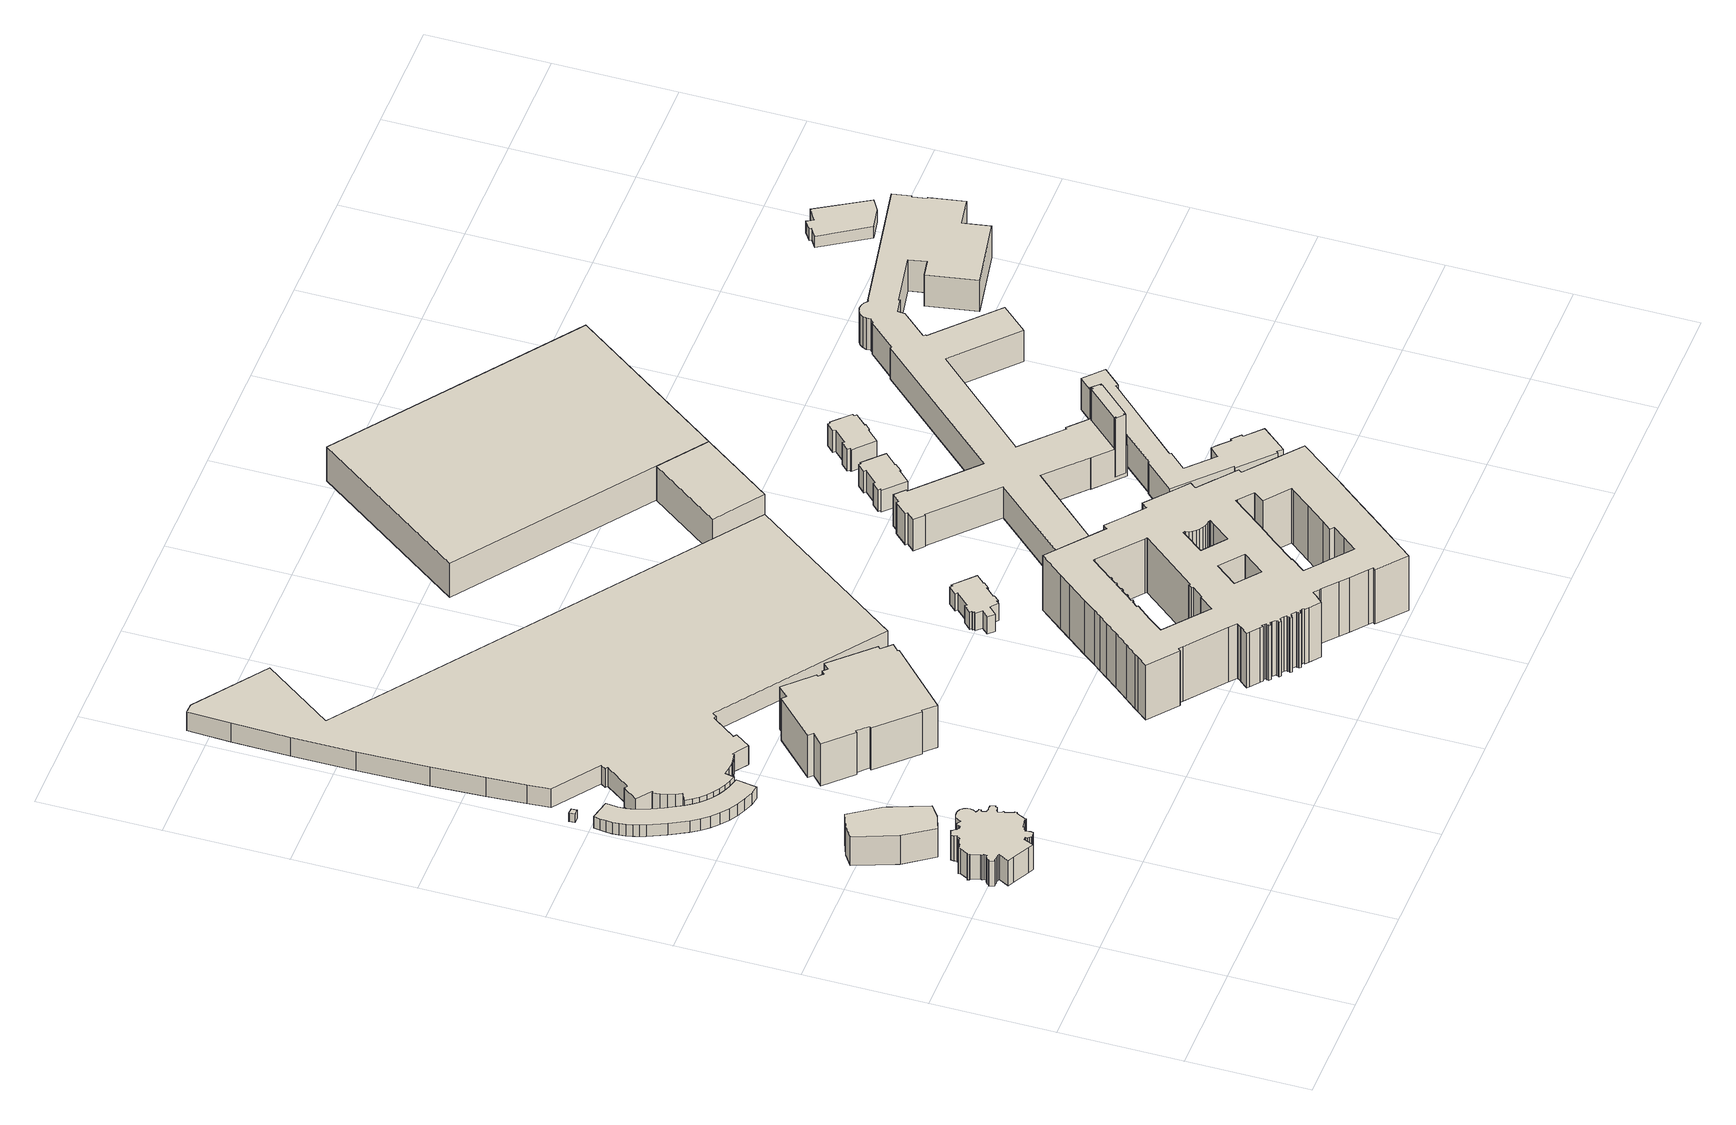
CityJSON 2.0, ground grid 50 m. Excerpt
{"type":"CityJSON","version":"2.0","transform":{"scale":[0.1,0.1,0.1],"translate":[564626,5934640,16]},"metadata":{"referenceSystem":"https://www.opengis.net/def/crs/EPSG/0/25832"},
"CityObjects":{
"building1":{"type":"Building","attributes":{"name":"Russisch-Orthodoxe Kirche","Gemeindeschluessel":"02100109","Geometrietyp2DReferenz":"3000","BezugspunktDach":"2000","function":"31001_3040","measuredHeight":17.42,"storeysAboveGround":3},"address":[{"country":"Germany","locality":"Hamburg","thoroughfareNumber":"1","thoroughfareName":"Tschaikowskyplatz","postcode":"20355"}],"geometry":[{"type":"Solid","lod":"1","boundaries":[[[[0,1,2,3,4,5,6,7,8,9,10,11,12,13,14,15,16,17,18,19,20,21,22,23,24,25,26,27,28,29,30,31,32,33,34,35,36,37,38,39,40,41,42,43,44,45,46,47,48,49,50,51,52,53,54,55,56,57,58,59,60,61,62,63,64,65,66,67,68,69,70,71,72,73,74,75,76,77,78,79,80,81,82,83,84,85,86,87,88,89,90,91,92,93,94,95,96,97,98,99,100,101]],[[102,103,104,105,106,107,108,109,110,111,112,113,114,115,116,117,118,119,120,121,122,123,124,125,126,127,128,129,130,131,132,133,134,135,136,137,138,139,140,141,142,143,144,145,146,147,148,149,150,151,152,153,154,155,156,157,158,159,160,161,162,163,164,165,166,167,168,169,170,171,172,173,174,175,176,177,178,179,180,181,182,183,184,185,186,187,188,189,190,191,192,193,194,195,196,197,198,199,200,201,202,203]],[[100,102,203,101]],[[99,103,102,100]],[[98,104,103,99]],[[97,105,104,98]],[[96,106,105,97]],[[95,107,106,96]],[[94,108,107,95]],[[93,109,108,94]],[[92,110,109,93]],[[91,111,110,92]],[[90,112,111,91]],[[89,113,112,90]],[[88,114,113,89]],[[87,115,114,88]],[[86,116,115,87]],[[85,117,116,86]],[[84,118,117,85]],[[83,119,118,84]],[[82,120,119,83]],[[81,121,120,82]],[[80,122,121,81]],[[79,123,122,80]],[[78,124,123,79]],[[77,125,124,78]],[[76,126,125,77]],[[75,127,126,76]],[[74,128,127,75]],[[73,129,128,74]],[[72,130,129,73]],[[71,131,130,72]],[[70,132,131,71]],[[69,133,132,70]],[[68,134,133,69]],[[67,135,134,68]],[[66,136,135,67]],[[65,137,136,66]],[[64,138,137,65]],[[63,139,138,64]],[[62,140,139,63]],[[61,141,140,62]],[[60,142,141,61]],[[59,143,142,60]],[[58,144,143,59]],[[57,145,144,58]],[[56,146,145,57]],[[55,147,146,56]],[[54,148,147,55]],[[53,149,148,54]],[[52,150,149,53]],[[51,151,150,52]],[[50,152,151,51]],[[49,153,152,50]],[[48,154,153,49]],[[47,155,154,48]],[[46,156,155,47]],[[45,157,156,46]],[[44,158,157,45]],[[43,159,158,44]],[[42,160,159,43]],[[41,161,160,42]],[[40,162,161,41]],[[39,163,162,40]],[[38,164,163,39]],[[37,165,164,38]],[[36,166,165,37]],[[35,167,166,36]],[[34,168,167,35]],[[33,169,168,34]],[[32,170,169,33]],[[31,171,170,32]],[[30,172,171,31]],[[29,173,172,30]],[[28,174,173,29]],[[27,175,174,28]],[[26,176,175,27]],[[25,177,176,26]],[[24,178,177,25]],[[23,179,178,24]],[[22,180,179,23]],[[21,181,180,22]],[[20,182,181,21]],[[19,183,182,20]],[[18,184,183,19]],[[17,185,184,18]],[[16,186,185,17]],[[15,187,186,16]],[[14,188,187,15]],[[13,189,188,14]],[[12,190,189,13]],[[11,191,190,12]],[[10,192,191,11]],[[9,193,192,10]],[[8,194,193,9]],[[7,195,194,8]],[[6,196,195,7]],[[5,197,196,6]],[[4,198,197,5]],[[3,199,198,4]],[[2,200,199,3]],[[1,201,200,2]],[[0,202,201,1]],[[101,203,202,0]]]]}]},
"building2":{"type":"Building","attributes":{"name":"Tschaikowsky-Haus","Gemeindeschluessel":"02100109","Geometrietyp2DReferenz":"3000","BezugspunktDach":"2000","function":"31001_2010","measuredHeight":15.38,"storeysAboveGround":3},"address":[{"country":"Germany","locality":"Hamburg","thoroughfareNumber":"2","thoroughfareName":"Tschaikowskyplatz","postcode":"20355"}],"geometry":[{"type":"Solid","lod":"1","boundaries":[[[[204,205,206,207,208,209,210,211,212]],[[213,214,215,216,217,218,219,220,221]],[[211,213,221,212]],[[210,214,213,211]],[[209,215,214,210]],[[208,216,215,209]],[[207,217,216,208]],[[206,218,217,207]],[[205,219,218,206]],[[204,220,219,205]],[[212,221,220,204]]]]}]},
"building3":{"type":"Building","attributes":{"Gemeindeschluessel":"02100109","Geometrietyp2DReferenz":"3000","BezugspunktDach":"2000","function":"31001_3091","measuredHeight":4.14,"storeysAboveGround":1},"address":[{"country":"Germany","locality":"Hamburg","thoroughfareName":"Karolinenstraße","postcode":"20355"}],"geometry":[{"type":"Solid","lod":"1","boundaries":[[[[222,223,224,225]],[[226,227,228,229]],[[224,226,229,225]],[[223,227,226,224]],[[222,228,227,223]],[[225,229,228,222]]]]}]},
"building4":{"type":"Building","attributes":{"Gemeindeschluessel":"02100109","Geometrietyp2DReferenz":"3000","BezugspunktDach":"2000","function":"51009_1610","measuredHeight":5.67},"address":[{"country":"Germany","locality":"Hamburg","postcode":"20355"}],"geometry":[{"type":"Solid","lod":"1","boundaries":[[[[230,231,232,233,234,235,236,237,238,239,240,241,242,243,244,245,246,247,248,249,250,251,252,253,254,255,256,257,258,259,260,261,262,263,264,265]],[[266,267,268,269,270,271,272,273,274,275,276,277,278,279,280,281,282,283,284,285,286,287,288,289,290,291,292,293,294,295,296,297,298,299,300,301]],[[264,266,301,265]],[[263,267,266,264]],[[262,268,267,263]],[[261,269,268,262]],[[260,270,269,261]],[[259,271,270,260]],[[258,272,271,259]],[[257,273,272,258]],[[256,274,273,257]],[[255,275,274,256]],[[254,276,275,255]],[[253,277,276,254]],[[252,278,277,253]],[[251,279,278,252]],[[250,280,279,251]],[[249,281,280,250]],[[248,282,281,249]],[[247,283,282,248]],[[246,284,283,247]],[[245,285,284,246]],[[244,286,285,245]],[[243,287,286,244]],[[242,288,287,243]],[[241,289,288,242]],[[240,290,289,241]],[[239,291,290,240]],[[238,292,291,239]],[[237,293,292,238]],[[236,294,293,237]],[[235,295,294,236]],[[234,296,295,235]],[[233,297,296,234]],[[232,298,297,233]],[[231,299,298,232]],[[230,300,299,231]],[[265,301,300,230]]]]}]},
"building5":{"type":"Building","attributes":{"Gemeindeschluessel":"02100109","Geometrietyp2DReferenz":"3000","BezugspunktDach":"2000","function":"51009_1610","measuredHeight":21.75},"address":[{"country":"Germany","locality":"Hamburg","postcode":"20355"}],"geometry":[{"type":"Solid","lod":"1","boundaries":[[[[302,303,304,305,306,307,308,309]],[[310,311,312,313,314,315,316,317]],[[308,310,317,309]],[[307,311,310,308]],[[306,312,311,307]],[[305,313,312,306]],[[304,314,313,305]],[[303,315,314,304]],[[302,316,315,303]],[[309,317,316,302]]]]}]},
"building6":{"type":"Building","attributes":{"name":"Abendschule Vor dem Holstentor Studienkolleg für ausländische Studierende","Gemeindeschluessel":"02100109","Geometrietyp2DReferenz":"3000","BezugspunktDach":"2000","function":"31001_3020","measuredHeight":22.36,"storeysAboveGround":4},"address":[{"country":"Germany","locality":"Hamburg","thoroughfareNumber":"6","thoroughfareName":"Holstenglacis","postcode":"20355"}],"geometry":[{"type":"Solid","lod":"1","boundaries":[[[[318,319,320,321,322,323,324,325,326,327,328,329,330,331,332,333,334,335,336,337,338,339,340,341]],[[342,343,344,345,346,347,348,349,350,351,352,353,354,355,356,357,358,359,360,361,362,363,364,365]],[[340,342,365,341]],[[339,343,342,340]],[[338,344,343,339]],[[337,345,344,338]],[[336,346,345,337]],[[335,347,346,336]],[[334,348,347,335]],[[333,349,348,334]],[[332,350,349,333]],[[331,351,350,332]],[[330,352,351,331]],[[329,353,352,330]],[[328,354,353,329]],[[327,355,354,328]],[[326,356,355,327]],[[325,357,356,326]],[[324,358,357,325]],[[323,359,358,324]],[[322,360,359,323]],[[321,361,360,322]],[[320,362,361,321]],[[319,363,362,320]],[[318,364,363,319]],[[341,365,364,318]]]]}]},
"building7":{"type":"Building","attributes":{"name":"Halle B6","Gemeindeschluessel":"02100109","Geometrietyp2DReferenz":"3000","BezugspunktDach":"2000","function":"31001_2060","measuredHeight":18.49,"storeysAboveGround":2},"address":[{"country":"Germany","locality":"Hamburg","thoroughfareName":"St. Petersburger Straße","postcode":"20355"}],"geometry":[{"type":"Solid","lod":"1","boundaries":[[[[366,367,368,369,370,371,372,373,374,375,376,377,378,379,380,381,382,383,384,385,386,387,388,389,390,391,392,393,394,395,396,397,398,399,400,401,402,403,404,405,406,407,408,409,410,411,412,413,414,415]],[[416,417,418,419,420,421,422,423,424,425,426,427,428,429,430,431,432,433,434,435,436,437,438,439,440,441,442,443,444,445,446,447,448,449,450,451,452,453,454,455,456,457,458,459,460,461,462,463,464,465]],[[414,416,465,415]],[[413,417,416,414]],[[412,418,417,413]],[[411,419,418,412]],[[410,420,419,411]],[[409,421,420,410]],[[408,422,421,409]],[[407,423,422,408]],[[406,424,423,407]],[[405,425,424,406]],[[404,426,425,405]],[[403,427,426,404]],[[402,428,427,403]],[[401,429,428,402]],[[400,430,429,401]],[[399,431,430,400]],[[398,432,431,399]],[[397,433,432,398]],[[396,434,433,397]],[[395,435,434,396]],[[394,436,435,395]],[[393,437,436,394]],[[392,438,437,393]],[[391,439,438,392]],[[390,440,439,391]],[[389,441,440,390]],[[388,442,441,389]],[[387,443,442,388]],[[386,444,443,387]],[[385,445,444,386]],[[384,446,445,385]],[[383,447,446,384]],[[382,448,447,383]],[[381,449,448,382]],[[380,450,449,381]],[[379,451,450,380]],[[378,452,451,379]],[[377,453,452,378]],[[376,454,453,377]],[[375,455,454,376]],[[374,456,455,375]],[[373,457,456,374]],[[372,458,457,373]],[[371,459,458,372]],[[370,460,459,371]],[[369,461,460,370]],[[368,462,461,369]],[[367,463,462,368]],[[366,464,463,367]],[[415,465,464,366]]]]}]},
"building8":{"type":"Building","attributes":{"Gemeindeschluessel":"02100106","Geometrietyp2DReferenz":"3000","BezugspunktDach":"2000","function":"31001_3070","measuredHeight":12.13,"storeysAboveGround":2},"address":[{"country":"Germany","locality":"Hamburg","thoroughfareNumber":"1a","thoroughfareName":"Holstenglacis","postcode":"20355"}],"geometry":[{"type":"Solid","lod":"1","boundaries":[[[[466,467,468,469,470,471,472,473,474,475,476,477,478,479,480,481,482,483,484,485,486,487,488,489,490,491]],[[492,493,494,495,496,497,498,499,500,501,502,503,504,505,506,507,508,509,510,511,512,513,514,515,516,517]],[[490,492,517,491]],[[489,493,492,490]],[[488,494,493,489]],[[487,495,494,488]],[[486,496,495,487]],[[485,497,496,486]],[[484,498,497,485]],[[483,499,498,484]],[[482,500,499,483]],[[481,501,500,482]],[[480,502,501,481]],[[479,503,502,480]],[[478,504,503,479]],[[477,505,504,478]],[[476,506,505,477]],[[475,507,506,476]],[[474,508,507,475]],[[473,509,508,474]],[[472,510,509,473]],[[471,511,510,472]],[[470,512,511,471]],[[469,513,512,470]],[[468,514,513,469]],[[467,515,514,468]],[[466,516,515,467]],[[491,517,516,466]]]]}]},
"building9":{"type":"Building","attributes":{"name":"Gericht","Gemeindeschluessel":"02100106","Geometrietyp2DReferenz":"3000","BezugspunktDach":"2000","function":"31001_3010","measuredHeight":37.2,"storeysAboveGround":4},"address":[{"country":"Germany","locality":"Hamburg","thoroughfareNumber":"3","thoroughfareName":"Sievekingplatz","postcode":"20355"}],"geometry":[{"type":"Solid","lod":"1","boundaries":[[[[518,519,520,521,522,523,524,525,526,527,528,529,530,531,532,533,534,535,536,537,538,539,540,541,542,543,544,545,546,547,548,549,550,551,552,553,554,555,556,557,558,559,560,561,562,563,564,565,566,567,568,569,570,571,572,573,574,575,576,577,578,579,580,581,582,583,584,585,586,587,588,589,590,591,592,593,594,595,596,597,598,599,600,601,602,603,604,605,606,607,608,609,610,611,612,613,614,615,616,617,618,619,620,621,622,623,624,625,626,627,628,629],[630,631,632,633,634,635,636,637,638,639,640,641,642,643,644,645,646,647,648,649,650,651,652,653,654,655,656],[657,658,659,660,661,662,663,664,665,666,667,668,669,670,671,672,673],[674,675,676,677,678,679,680,681,682],[683,684,685,686,687,688,689,690,691,692,693,694,695,696,697,698,699,700,701,702,703,704,705,706,707,708,709,710,711,712,713,714,715,716,717,718,719,720,721,722,723,724,725,726,727]],[[728,729,730,731,732,733,734,735,736,737,738,739,740,741,742,743,744,745,746,747,748,749,750,751,752,753,754,755,756,757,758,759,760,761,762,763,764,765,766,767,768,769,770,771,772,773,774,775,776,777,778,779,780,781,782,783,784,785,786,787,788,789,790,791,792,793,794,795,796,797,798,799,800,801,802,803,804,805,806,807,808,809,810,811,812,813,814,815,816,817,818,819,820,821,822,823,824,825,826,827,828,829,830,831,832,833,834,835,836,837,838,839],[840,841,842,843,844,845,846,847,848,849,850,851,852,853,854,855,856,857,858,859,860,861,862,863,864,865,866],[867,868,869,870,871,872,873,874,875,876,877,878,879,880,881,882,883],[884,885,886,887,888,889,890,891,892],[893,894,895,896,897,898,899,900,901,902,903,904,905,906,907,908,909,910,911,912,913,914,915,916,917,918,919,920,921,922,923,924,925,926,927,928,929,930,931,932,933,934,935,936,937]],[[628,728,839,629]],[[627,729,728,628]],[[626,730,729,627]],[[625,731,730,626]],[[624,732,731,625]],[[623,733,732,624]],[[622,734,733,623]],[[621,735,734,622]],[[620,736,735,621]],[[619,737,736,620]],[[618,738,737,619]],[[617,739,738,618]],[[616,740,739,617]],[[615,741,740,616]],[[614,742,741,615]],[[613,743,742,614]],[[612,744,743,613]],[[611,745,744,612]],[[610,746,745,611]],[[609,747,746,610]],[[608,748,747,609]],[[607,749,748,608]],[[606,750,749,607]],[[605,751,750,606]],[[604,752,751,605]],[[603,753,752,604]],[[602,754,753,603]],[[601,755,754,602]],[[600,756,755,601]],[[599,757,756,600]],[[598,758,757,599]],[[597,759,758,598]],[[596,760,759,597]],[[595,761,760,596]],[[594,762,761,595]],[[593,763,762,594]],[[592,764,763,593]],[[591,765,764,592]],[[590,766,765,591]],[[589,767,766,590]],[[588,768,767,589]],[[587,769,768,588]],[[586,770,769,587]],[[585,771,770,586]],[[584,772,771,585]],[[583,773,772,584]],[[582,774,773,583]],[[581,775,774,582]],[[580,776,775,581]],[[579,777,776,580]],[[578,778,777,579]],[[577,779,778,578]],[[576,780,779,577]],[[575,781,780,576]],[[574,782,781,575]],[[573,783,782,574]],[[572,784,783,573]],[[571,785,784,572]],[[570,786,785,571]],[[569,787,786,570]],[[568,788,787,569]],[[567,789,788,568]],[[566,790,789,567]],[[565,791,790,566]],[[564,792,791,565]],[[563,793,792,564]],[[562,794,793,563]],[[561,795,794,562]],[[560,796,795,561]],[[559,797,796,560]],[[558,798,797,559]],[[557,799,798,558]],[[556,800,799,557]],[[555,801,800,556]],[[554,802,801,555]],[[553,803,802,554]],[[552,804,803,553]],[[551,805,804,552]],[[550,806,805,551]],[[549,807,806,550]],[[548,808,807,549]],[[547,809,808,548]],[[546,810,809,547]],[[545,811,810,546]],[[544,812,811,545]],[[543,813,812,544]],[[542,814,813,543]],[[541,815,814,542]],[[540,816,815,541]],[[539,817,816,540]],[[538,818,817,539]],[[537,819,818,538]],[[536,820,819,537]],[[535,821,820,536]],[[534,822,821,535]],[[533,823,822,534]],[[532,824,823,533]],[[531,825,824,532]],[[530,826,825,531]],[[529,827,826,530]],[[528,828,827,529]],[[527,829,828,528]],[[526,830,829,527]],[[525,831,830,526]],[[524,832,831,525]],[[523,833,832,524]],[[522,834,833,523]],[[521,835,834,522]],[[520,836,835,521]],[[519,837,836,520]],[[518,838,837,519]],[[629,839,838,518]],[[655,840,866,656]],[[654,841,840,655]],[[653,842,841,654]],[[652,843,842,653]],[[651,844,843,652]],[[650,845,844,651]],[[649,846,845,650]],[[648,847,846,649]],[[647,848,847,648]],[[646,849,848,647]],[[645,850,849,646]],[[644,851,850,645]],[[643,852,851,644]],[[642,853,852,643]],[[641,854,853,642]],[[640,855,854,641]],[[639,856,855,640]],[[638,857,856,639]],[[637,858,857,638]],[[636,859,858,637]],[[635,860,859,636]],[[634,861,860,635]],[[633,862,861,634]],[[632,863,862,633]],[[631,864,863,632]],[[630,865,864,631]],[[656,866,865,630]],[[672,867,883,673]],[[671,868,867,672]],[[670,869,868,671]],[[669,870,869,670]],[[668,871,870,669]],[[667,872,871,668]],[[666,873,872,667]],[[665,874,873,666]],[[664,875,874,665]],[[663,876,875,664]],[[662,877,876,663]],[[661,878,877,662]],[[660,879,878,661]],[[659,880,879,660]],[[658,881,880,659]],[[657,882,881,658]],[[673,883,882,657]],[[681,884,892,682]],[[680,885,884,681]],[[679,886,885,680]],[[678,887,886,679]],[[677,888,887,678]],[[676,889,888,677]],[[675,890,889,676]],[[674,891,890,675]],[[682,892,891,674]],[[726,893,937,727]],[[725,894,893,726]],[[724,895,894,725]],[[723,896,895,724]],[[722,897,896,723]],[[721,898,897,722]],[[720,899,898,721]],[[719,900,899,720]],[[718,901,900,719]],[[717,902,901,718]],[[716,903,902,717]],[[715,904,903,716]],[[714,905,904,715]],[[713,906,905,714]],[[712,907,906,713]],[[711,908,907,712]],[[710,909,908,711]],[[709,910,909,710]],[[708,911,910,709]],[[707,912,911,708]],[[706,913,912,707]],[[705,914,913,706]],[[704,915,914,705]],[[703,916,915,704]],[[702,917,916,703]],[[701,918,917,702]],[[700,919,918,701]],[[699,920,919,700]],[[698,921,920,699]],[[697,922,921,698]],[[696,923,922,697]],[[695,924,923,696]],[[694,925,924,695]],[[693,926,925,694]],[[692,927,926,693]],[[691,928,927,692]],[[690,929,928,691]],[[689,930,929,690]],[[688,931,930,689]],[[687,932,931,688]],[[686,933,932,687]],[[685,934,933,686]],[[684,935,934,685]],[[683,936,935,684]],[[727,937,936,683]]]]}]},
"building10":{"type":"Building","attributes":{"Geometrietyp2DReferenz":"3000","Gemeindeschluessel":"02100109","BezugspunktDach":"2000","function":"51009_1610","measuredHeight":17.07},"address":[{"country":"Germany","locality":"Hamburg","postcode":"20355"}],"geometry":[{"type":"Solid","lod":"1","boundaries":[[[[938,939,940,941]],[[942,943,944,945]],[[940,942,945,941]],[[939,943,942,940]],[[938,944,943,939]],[[941,945,944,938]]]]}]},
"building11":{"type":"Building","attributes":{"Gemeindeschluessel":"02100106","Geometrietyp2DReferenz":"3000","BezugspunktDach":"2000","function":"31001_3070","measuredHeight":12.06,"storeysAboveGround":2},"address":[{"country":"Germany","locality":"Hamburg","thoroughfareNumber":"4","thoroughfareName":"Holstenglacis","postcode":"20355"}],"geometry":[{"type":"Solid","lod":"1","boundaries":[[[[946,947,948,949,950,951,952,953,954,955,956,957,958,959,960,961]],[[962,963,964,965,966,967,968,969,970,971,972,973,974,975,976,977]],[[960,962,977,961]],[[959,963,962,960]],[[958,964,963,959]],[[957,965,964,958]],[[956,966,965,957]],[[955,967,966,956]],[[954,968,967,955]],[[953,969,968,954]],[[952,970,969,953]],[[951,971,970,952]],[[950,972,971,951]],[[949,973,972,950]],[[948,974,973,949]],[[947,975,974,948]],[[946,976,975,947]],[[961,977,976,946]]]]}]},
"building12":{"type":"Building","attributes":{"name":"Halle B5","Gemeindeschluessel":"02100109","Geometrietyp2DReferenz":"3000","BezugspunktDach":"2000","function":"31001_2060","measuredHeight":16.9,"storeysAboveGround":1},"address":[{"country":"Germany","locality":"Hamburg","thoroughfareName":"St. Petersburger Straße","postcode":"20355"}],"geometry":[{"type":"Solid","lod":"1","boundaries":[[[[978,979,980,981,982]],[[983,943,984,985,986]],[[981,983,986,982]],[[980,943,983,981]],[[979,984,943,980]],[[978,985,984,979]],[[982,986,985,978]]]]}]},
"building13":{"type":"Building","attributes":{"Gemeindeschluessel":"02100106","Geometrietyp2DReferenz":"3000","BezugspunktDach":"2000","function":"51009_1610","measuredHeight":29.21},"address":[{"country":"Germany","locality":"Hamburg","postcode":"20355"}],"geometry":[{"type":"Solid","lod":"1","boundaries":[[[[987,988,989,990,991,992,993,994,995,996,997,998]],[[999,1000,1001,1002,1003,1004,1005,1006,1007,1008,1009,1010]],[[997,999,1010,998]],[[996,1000,999,997]],[[995,1001,1000,996]],[[994,1002,1001,995]],[[993,1003,1002,994]],[[992,1004,1003,993]],[[991,1005,1004,992]],[[990,1006,1005,991]],[[989,1007,1006,990]],[[988,1008,1007,989]],[[987,1009,1008,988]],[[998,1010,1009,987]]]]}]},
"building14":{"type":"Building","attributes":{"Gemeindeschluessel":"02100106","Geometrietyp2DReferenz":"3000","BezugspunktDach":"2000","function":"31001_3070","measuredHeight":12.09,"storeysAboveGround":2},"address":[{"country":"Germany","locality":"Hamburg","thoroughfareNumber":"5","thoroughfareName":"Holstenglacis","postcode":"20355"}],"geometry":[{"type":"Solid","lod":"1","boundaries":[[[[1011,1012,1013,1014,1015,1016,1017,1018,1019,1020,1021,1022,1023,1024,1025,1026,1027,1028]],[[1029,1030,1031,1032,1033,1034,1035,1036,1037,1038,1039,1040,1041,1042,1043,1044,1045,1046]],[[1027,1029,1046,1028]],[[1026,1030,1029,1027]],[[1025,1031,1030,1026]],[[1024,1032,1031,1025]],[[1023,1033,1032,1024]],[[1022,1034,1033,1023]],[[1021,1035,1034,1022]],[[1020,1036,1035,1021]],[[1019,1037,1036,1020]],[[1018,1038,1037,1019]],[[1017,1039,1038,1018]],[[1016,1040,1039,1017]],[[1015,1041,1040,1016]],[[1014,1042,1041,1015]],[[1013,1043,1042,1014]],[[1012,1044,1043,1013]],[[1011,1045,1044,1012]],[[1028,1046,1045,1011]]]]}]},
"building15":{"type":"Building","attributes":{"name":"Untersuchungshaftanstalt","Gemeindeschluessel":"02100106","Geometrietyp2DReferenz":"3000","BezugspunktDach":"2000","function":"31001_3070","measuredHeight":30.97,"storeysAboveGround":6},"address":[{"country":"Germany","locality":"Hamburg","thoroughfareNumber":"3","thoroughfareName":"Holstenglacis","postcode":"20355"}],"geometry":[{"type":"Solid","lod":"1","boundaries":[[[[1047,1048,1049,1050,1051,1052,1053,1054,1055,1056,1057,1058,1059,1060,1061,1062,1063,1064,1065,1066,1067,1068,1069,1070,1071,1072,1073,1074,1075,1076,1077,1078,1079,1080,1081,1082,1083,1084,1085,1086,1087,1088,1089,1090,1091,1092,1093,1094,1095,1096,1097,1098,1099,1100,1101,1102,1103,1104,1105,1106,1107,1108,1109,1110,1111,1112,1113,1114,1115,1116,1117,1118,1119,1120,1121,1122,1123,1124,1125,1126,1127,1128,1129,1130,1131,1132,1133,1134]],[[1135,1136,1137,1138,1139,1140,1141,1142,1143,1144,1145,1146,1147,1148,1149,1150,1151,1152,1153,1154,1155,1156,1157,1158,1159,1160,1161,1162,1163,1164,1165,1166,1167,1168,1169,1170,1171,1172,1173,1174,1175,1176,1177,1178,1179,1180,1181,1182,1183,1184,1185,1186,1187,1188,1189,1190,1191,1192,1193,1194,1195,1196,1197,1198,1199,1200,1201,1202,1203,1204,1205,1206,1207,1208,1209,1210,1211,1212,1213,1214,1215,1216,1217,1218,1219,1220,1221,1222]],[[1133,1135,1222,1134]],[[1132,1136,1135,1133]],[[1131,1137,1136,1132]],[[1130,1138,1137,1131]],[[1129,1139,1138,1130]],[[1128,1140,1139,1129]],[[1127,1141,1140,1128]],[[1126,1142,1141,1127]],[[1125,1143,1142,1126]],[[1124,1144,1143,1125]],[[1123,1145,1144,1124]],[[1122,1146,1145,1123]],[[1121,1147,1146,1122]],[[1120,1148,1147,1121]],[[1119,1149,1148,1120]],[[1118,1150,1149,1119]],[[1117,1151,1150,1118]],[[1116,1152,1151,1117]],[[1115,1153,1152,1116]],[[1114,1154,1153,1115]],[[1113,1155,1154,1114]],[[1112,1156,1155,1113]],[[1111,1157,1156,1112]],[[1110,1158,1157,1111]],[[1109,1159,1158,1110]],[[1108,1160,1159,1109]],[[1107,1161,1160,1108]],[[1106,1162,1161,1107]],[[1105,1163,1162,1106]],[[1104,1164,1163,1105]],[[1103,1165,1164,1104]],[[1102,1166,1165,1103]],[[1101,1167,1166,1102]],[[1100,1168,1167,1101]],[[1099,1169,1168,1100]],[[1098,1170,1169,1099]],[[1097,1171,1170,1098]],[[1096,1172,1171,1097]],[[1095,1173,1172,1096]],[[1094,1174,1173,1095]],[[1093,1175,1174,1094]],[[1092,1176,1175,1093]],[[1091,1177,1176,1092]],[[1090,1178,1177,1091]],[[1089,1179,1178,1090]],[[1088,1180,1179,1089]],[[1087,1181,1180,1088]],[[1086,1182,1181,1087]],[[1085,1183,1182,1086]],[[1084,1184,1183,1085]],[[1083,1185,1184,1084]],[[1082,1186,1185,1083]],[[1081,1187,1186,1082]],[[1080,1188,1187,1081]],[[1079,1189,1188,1080]],[[1078,1190,1189,1079]],[[1077,1191,1190,1078]],[[1076,1192,1191,1077]],[[1075,1193,1192,1076]],[[1074,1194,1193,1075]],[[1073,1195,1194,1074]],[[1072,1196,1195,1073]],[[1071,1197,1196,1072]],[[1070,1198,1197,1071]],[[1069,1199,1198,1070]],[[1068,1200,1199,1069]],[[1067,1201,1200,1068]],[[1066,1202,1201,1067]],[[1065,1203,1202,1066]],[[1064,1204,1203,1065]],[[1063,1205,1204,1064]],[[1062,1206,1205,1063]],[[1061,1207,1206,1062]],[[1060,1208,1207,1061]],[[1059,1209,1208,1060]],[[1058,1210,1209,1059]],[[1057,1211,1210,1058]],[[1056,1212,1211,1057]],[[1055,1213,1212,1056]],[[1054,1214,1213,1055]],[[1053,1215,1214,1054]],[[1052,1216,1215,1053]],[[1051,1217,1216,1052]],[[1050,1218,1217,1051]],[[1049,1219,1218,1050]],[[1048,1220,1219,1049]],[[1047,1221,1220,1048]],[[1134,1222,1221,1047]]]]}]},
"building16":{"type":"Building","attributes":{"Gemeindeschluessel":"02100106","Geometrietyp2DReferenz":"3000","BezugspunktDach":"2000","function":"31001_3070","measuredHeight":6.49,"storeysAboveGround":1},"address":[{"country":"Germany","locality":"Hamburg","thoroughfareName":"Holstenglacis","postcode":"20355"}],"geometry":[{"type":"Solid","lod":"1","boundaries":[[[[1223,1224,1225,1226,1227,1228,1229,1230,1231]],[[1232,1233,1234,1235,1236,1237,1238,1239,1240]],[[1230,1232,1240,1231]],[[1229,1233,1232,1230]],[[1228,1234,1233,1229]],[[1227,1235,1234,1228]],[[1226,1236,1235,1227]],[[1225,1237,1236,1226]],[[1224,1238,1237,1225]],[[1223,1239,1238,1224]],[[1231,1240,1239,1223]]]]}]}
},
"vertices":[
[437,1049,40],[431,1049,40],[425,1045,40],[427,1031,40],[435,1023,40],[430,1018,40],[441,982,40],[444,983,40],[446,975,40],[440,974,40],[421,937,40],[422,932,40],[415,930,40],[414,934,40],[376,927,40],[377,922,40],[372,921,40],[366,920,40],[361,917,40],[357,914,40],[359,901,40],[360,892,40],[358,883,40],[338,878,40],[332,882,40],[327,887,40],[323,894,40],[323,901,40],[310,901,40],[294,860,40],[270,873,40],[203,908,40],[179,920,40],[202,963,40],[195,967,40],[191,965,40],[189,970,40],[178,966,40],[167,969,40],[162,967,40],[154,988,40],[160,989,40],[164,996,40],[169,1001,40],[177,1004,40],[184,1004,40],[184,1017,40],[178,1021,40],[181,1030,40],[168,1067,40],[164,1066,40],[162,1075,40],[170,1076,40],[187,1111,40],[185,1117,40],[192,1119,40],[193,1115,40],[228,1127,40],[227,1131,40],[233,1133,40],[235,1129,40],[248,1135,40],[245,1142,40],[249,1143,40],[246,1156,40],[248,1168,40],[271,1175,40],[272,1171,40],[279,1165,40],[282,1155,40],[288,1155,40],[289,1149,40],[304,1150,40],[309,1159,40],[308,1165,40],[315,1167,40],[330,1157,40],[347,1181,40],[358,1186,40],[370,1187,40],[382,1185,40],[393,1179,40],[402,1169,40],[407,1158,40],[408,1146,40],[405,1133,40],[398,1120,40],[409,1114,40],[414,1115,40],[416,1106,40],[410,1105,40],[408,1098,40],[415,1082,40],[420,1084,40],[423,1081,40],[434,1083,40],[444,1081,40],[446,1082,40],[453,1061,40],[449,1060,40],[447,1054,40],[442,1051,40],[447,1054,164],[449,1060,164],[453,1061,164],[446,1082,164],[444,1081,164],[434,1083,164],[423,1081,164],[420,1084,164],[415,1082,164],[408,1098,164],[410,1105,164],[416,1106,164],[414,1115,164],[409,1114,164],[398,1120,164],[405,1133,164],[408,1146,164],[407,1158,164],[402,1169,164],[393,1179,164],[382,1185,164],[370,1187,164],[358,1186,164],[347,1181,164],[330,1157,164],[315,1167,164],[308,1165,164],[309,1159,164],[304,1150,164],[289,1149,164],[288,1155,164],[282,1155,164],[279,1165,164],[272,1171,164],[271,1175,164],[248,1168,164],[246,1156,164],[249,1143,164],[245,1142,164],[248,1135,164],[235,1129,164],[233,1133,164],[227,1131,164],[228,1127,164],[193,1115,164],[192,1119,164],[185,1117,164],[187,1111,164],[170,1076,164],[162,1075,164],[164,1066,164],[168,1067,164],[181,1030,164],[178,1021,164],[184,1017,164],[184,1004,164],[177,1004,164],[169,1001,164],[164,996,164],[160,989,164],[154,988,164],[162,967,164],[167,969,164],[178,966,164],[189,970,164],[191,965,164],[195,967,164],[202,963,164],[179,920,164],[203,908,164],[270,873,164],[294,860,164],[310,901,164],[323,901,164],[323,894,164],[327,887,164],[332,882,164],[338,878,164],[358,883,164],[360,892,164],[359,901,164],[357,914,164],[361,917,164],[366,920,164],[372,921,164],[377,922,164],[376,927,164],[414,934,164],[415,930,164],[422,932,164],[421,937,164],[440,974,164],[446,975,164],[444,983,164],[441,982,164],[430,1018,164],[435,1023,164],[427,1031,164],[425,1045,164],[431,1049,164],[437,1049,164],[442,1051,164],
[225,1575,26],[307,1455,26],[313,1441,26],[373,1283,26],[323,1247,26],[262,1224,26],[179,1343,26],[113,1516,26],[163,1551,26],[113,1516,169],[179,1343,169],[262,1224,169],[323,1247,169],[373,1283,169],[313,1441,169],[307,1455,169],[225,1575,169],[163,1551,169],
[24,2562,15],[23,2586,15],[47,2586,15],[47,2562,15],[47,2586,57],[23,2586,57],[24,2562,57],[47,2562,57],
[251,2004,16],[217,2025,16],[185,2050,16],[156,2078,16],[130,2109,16],[108,2143,16],[69,2214,16],[35,2287,16],[26,2311,16],[19,2335,16],[13,2360,16],[10,2386,16],[8,2411,16],[9,2437,16],[12,2462,16],[16,2487,16],[101,2468,16],[99,2455,16],[96,2421,16],[97,2387,16],[104,2354,16],[115,2322,16],[147,2253,16],[183,2187,16],[199,2163,16],[217,2141,16],[238,2120,16],[260,2102,16],[284,2086,16],[310,2073,16],[336,2063,16],[364,2055,16],[379,2052,16],[365,1966,16],[326,1974,16],[288,1987,16],[326,1974,73],[365,1966,73],[379,2052,73],[364,2055,73],[336,2063,73],[310,2073,73],[284,2086,73],[260,2102,73],[238,2120,73],[217,2141,73],[199,2163,73],[183,2187,73],[147,2253,73],[115,2322,73],[104,2354,73],[97,2387,73],[96,2421,73],[99,2455,73],[101,2468,73],[16,2487,73],[12,2462,73],[9,2437,73],[8,2411,73],[10,2386,73],[13,2360,73],[19,2335,73],[26,2311,73],[35,2287,73],[69,2214,73],[108,2143,73],[130,2109,73],[156,2078,73],[185,2050,73],[217,2025,73],[251,2004,73],[288,1987,73],
[743,1879,26],[784,1837,26],[763,1817,26],[750,1830,26],[677,1757,26],[689,1744,26],[669,1724,26],[628,1767,26],[669,1724,223],[689,1744,223],[677,1757,223],[750,1830,223],[763,1817,223],[784,1837,223],[743,1879,223],[628,1767,223],
[1087,1654,22],[843,1421,22],[797,1469,22],[790,1463,22],[645,1614,22],[653,1621,22],[612,1664,22],[604,1656,22],[502,1762,22],[547,1806,22],[530,1823,22],[695,1982,22],[710,1966,22],[753,2008,22],[859,1900,22],[853,1895,22],[873,1874,22],[887,1887,22],[905,1869,22],[929,1893,22],[1082,1734,22],[1072,1724,22],[1110,1685,22],[1083,1659,22],[1110,1685,231],[1072,1724,231],[1082,1734,231],[929,1893,231],[905,1869,231],[887,1887,231],[873,1874,231],[853,1895,231],[859,1900,231],[753,2008,231],[710,1966,231],[695,1982,231],[530,1823,231],[547,1806,231],[502,1762,231],[604,1656,231],[612,1664,231],[653,1621,231],[645,1614,231],[790,1463,231],[797,1469,231],[843,1421,231],[1087,1654,231],[1083,1659,231],
[675,2244,5],[663,2226,5],[652,2233,5],[577,2130,5],[588,2122,5],[590,2121,5],[546,2059,5],[544,2061,5],[485,2104,5],[483,2100,5],[485,2095,5],[457,2089,5],[429,2087,5],[400,2088,5],[372,2092,5],[364,2055,5],[336,2063,5],[310,2073,5],[284,2086,5],[260,2102,5],[238,2120,5],[217,2141,5],[199,2163,5],[183,2187,5],[216,2206,5],[203,2231,5],[193,2258,5],[187,2286,5],[184,2314,5],[190,2315,5],[192,2317,5],[132,2361,5],[176,2422,5],[189,2413,5],[264,2516,5],[254,2523,5],[268,2542,5],[85,2676,5],[77,2770,5],[66,2927,5],[55,3142,5],[47,3428,5],[46,3684,5],[50,3919,5],[57,4094,5],[97,4092,5],[388,3880,5],[176,3589,5],[1784,2415,5],[1316,1776,5],[1784,2415,98],[176,3589,98],[388,3880,98],[97,4092,98],[57,4094,98],[50,3919,98],[46,3684,98],[47,3428,98],[55,3142,98],[66,2927,98],[77,2770,98],[85,2676,98],[268,2542,98],[254,2523,98],[264,2516,98],[189,2413,98],[176,2422,98],[132,2361,98],[192,2317,98],[190,2315,98],[184,2314,98],[187,2286,98],[193,2258,98],[203,2231,98],[216,2206,98],[183,2187,98],[199,2163,98],[217,2141,98],[238,2120,98],[260,2102,98],[284,2086,98],[310,2073,98],[336,2063,98],[364,2055,98],[372,2092,98],[400,2088,98],[429,2087,98],[457,2089,98],[485,2095,98],[483,2100,98],[485,2104,98],[544,2061,98],[546,2059,98],[590,2121,98],[588,2122,98],[577,2130,98],[652,2233,98],[663,2226,98],[675,2244,98],[1316,1776,98],
[1516,1422,28],[1492,1446,28],[1517,1473,28],[1496,1494,28],[1502,1500,28],[1497,1505,28],[1502,1510,28],[1496,1516,28],[1525,1546,28],[1532,1538,28],[1584,1592,28],[1576,1600,28],[1605,1631,28],[1614,1623,28],[1619,1629,28],[1698,1554,28],[1665,1520,28],[1668,1517,28],[1647,1495,28],[1643,1499,28],[1607,1461,28],[1611,1458,28],[1591,1437,28],[1587,1441,28],[1576,1430,28],[1548,1456,28],[1576,1430,113],[1587,1441,113],[1591,1437,113],[1611,1458,113],[1607,1461,113],[1643,1499,113],[1647,1495,113],[1668,1517,113],[1665,1520,113],[1698,1554,113],[1619,1629,113],[1614,1623,113],[1605,1631,113],[1576,1600,113],[1584,1592,113],[1532,1538,113],[1525,1546,113],[1496,1516,113],[1502,1510,113],[1497,1505,113],[1502,1500,113],[1496,1494,113],[1517,1473,113],[1492,1446,113],[1516,1422,113],[1548,1456,113],
[2456,423,29],[2417,374,29],[2394,347,29],[2327,265,29],[2253,174,29],[2205,116,29],[2116,7,29],[2003,103,29],[2010,111,29],[1994,124,29],[1930,178,29],[1896,207,29],[1837,257,29],[1832,262,29],[1811,279,29],[1796,262,29],[1767,232,29],[1724,267,29],[1712,277,29],[1716,282,29],[1707,290,29],[1705,287,29],[1700,292,29],[1696,287,29],[1693,290,29],[1688,284,29],[1682,289,29],[1687,294,29],[1684,297,29],[1688,302,29],[1669,318,29],[1664,313,29],[1661,315,29],[1655,307,29],[1648,313,29],[1654,320,29],[1651,323,29],[1656,329,29],[1646,337,29],[1632,348,29],[1629,344,29],[1627,345,29],[1621,338,29],[1613,344,29],[1619,352,29],[1616,355,29],[1620,359,29],[1605,371,29],[1601,375,29],[1597,370,29],[1593,372,29],[1589,367,29],[1582,374,29],[1586,378,29],[1583,380,29],[1588,386,29],[1584,389,29],[1585,391,29],[1575,399,29],[1571,393,29],[1559,403,29],[1524,431,29],[1516,438,29],[1543,472,29],[1546,475,29],[1556,487,29],[1555,488,29],[1525,513,29],[1369,640,29],[1355,651,29],[1354,651,29],[1345,640,29],[1344,640,29],[1227,735,29],[1228,736,29],[1262,780,29],[1275,796,29],[1314,842,29],[1362,900,29],[1405,951,29],[1432,986,29],[1458,1016,29],[1499,1068,29],[1566,1150,29],[1605,1198,29],[1683,1294,29],[1692,1287,29],[1701,1280,29],[1801,1198,29],[1901,1116,29],[1915,1133,29],[1985,1075,29],[2015,1050,29],[2054,1018,29],[2059,1014,29],[2059,1015,29],[2078,1037,29],[2115,1006,29],[2199,937,29],[2238,905,29],[2240,903,29],[2222,881,29],[2220,879,29],[2288,823,29],[2294,818,29],[2351,771,29],[2353,769,29],[2367,758,29],[2357,745,29],[2441,675,29],[2572,568,29],[2495,472,29],[2232,619,29],[2265,660,29],[2266,661,29],[2264,663,29],[2206,710,29],[2203,713,29],[2201,712,29],[2162,663,29],[2099,585,29],[2032,503,29],[1959,413,29],[1958,413,29],[1961,410,29],[1915,353,29],[1914,351,29],[1974,302,29],[1977,300,29],[2073,222,29],[2088,210,29],[2088,211,29],[2136,269,29],[2177,320,29],[2163,332,29],[2195,371,29],[2262,453,29],[2325,530,29],[2331,539,29],[2060,771,29],[2046,773,29],[2033,776,29],[2020,782,29],[2008,790,29],[1998,800,29],[1989,811,29],[1982,823,29],[1978,835,29],[1978,837,29],[1972,841,29],[1961,827,29],[1897,747,29],[1990,673,29],[2053,752,29],[2066,767,29],[2064,769,29],[1836,660,29],[1765,572,29],[1764,571,29],[1765,570,29],[1849,502,29],[1857,496,29],[1929,585,29],[1929,586,29],[1837,660,29],[1724,1103,29],[1723,1103,29],[1720,1106,29],[1719,1105,29],[1680,1057,29],[1647,1017,29],[1651,1014,29],[1646,1008,29],[1642,1012,29],[1624,990,29],[1628,986,29],[1624,981,29],[1619,984,29],[1613,976,29],[1600,960,29],[1604,957,29],[1598,950,29],[1594,954,29],[1575,930,29],[1579,927,29],[1574,922,29],[1570,925,29],[1552,903,29],[1556,899,29],[1551,893,29],[1547,896,29],[1545,895,29],[1527,872,29],[1531,869,29],[1478,805,29],[1431,747,29],[1432,746,29],[1595,613,29],[1602,607,29],[1604,605,29],[1604,606,29],[1652,664,29],[1656,661,29],[1694,708,29],[1689,712,29],[1702,729,29],[1708,724,29],[1899,958,29],[1899,959,29],[1894,963,29],[2572,568,300],[2441,675,300],[2357,745,300],[2367,758,300],[2353,769,300],[2351,771,300],[2294,818,300],[2288,823,300],[2220,879,300],[2222,881,300],[2240,903,300],[2238,905,300],[2199,937,300],[2115,1006,300],[2078,1037,300],[2059,1015,300],[2059,1014,300],[2054,1018,300],[2015,1050,300],[1985,1075,300],[1915,1133,300],[1901,1116,300],[1801,1198,300],[1701,1280,300],[1692,1287,300],[1683,1294,300],[1605,1198,300],[1566,1150,300],[1499,1068,300],[1458,1016,300],[1432,986,300],[1405,951,300],[1362,900,300],[1314,842,300],[1275,796,300],[1262,780,300],[1228,736,300],[1227,735,300],[1344,640,300],[1345,640,300],[1354,651,300],[1355,651,300],[1369,640,300],[1525,513,300],[1555,488,300],[1556,487,300],[1546,475,300],[1543,472,300],[1516,438,300],[1524,431,300],[1559,403,300],[1571,393,300],[1575,399,300],[1585,391,300],[1584,389,300],[1588,386,300],[1583,380,300],[1586,378,300],[1582,374,300],[1589,367,300],[1593,372,300],[1597,370,300],[1601,375,300],[1605,371,300],[1620,359,300],[1616,355,300],[1619,352,300],[1613,344,300],[1621,338,300],[1627,345,300],[1629,344,300],[1632,348,300],[1646,337,300],[1656,329,300],[1651,323,300],[1654,320,300],[1648,313,300],[1655,307,300],[1661,315,300],[1664,313,300],[1669,318,300],[1688,302,300],[1684,297,300],[1687,294,300],[1682,289,300],[1688,284,300],[1693,290,300],[1696,287,300],[1700,292,300],[1705,287,300],[1707,290,300],[1716,282,300],[1712,277,300],[1724,267,300],[1767,232,300],[1796,262,300],[1811,279,300],[1832,262,300],[1837,257,300],[1896,207,300],[1930,178,300],[1994,124,300],[2010,111,300],[2003,103,300],[2116,7,300],[2205,116,300],[2253,174,300],[2327,265,300],[2394,347,300],[2417,374,300],[2456,423,300],[2495,472,300],[2325,530,300],[2262,453,300],[2195,371,300],[2163,332,300],[2177,320,300],[2136,269,300],[2088,211,300],[2088,210,300],[2073,222,300],[1977,300,300],[1974,302,300],[1914,351,300],[1915,353,300],[1961,410,300],[1958,413,300],[1959,413,300],[2032,503,300],[2099,585,300],[2162,663,300],[2201,712,300],[2203,713,300],[2206,710,300],[2264,663,300],[2266,661,300],[2265,660,300],[2232,619,300],[2331,539,300],[2066,767,300],[2053,752,300],[1990,673,300],[1897,747,300],[1961,827,300],[1972,841,300],[1978,837,300],[1978,835,300],[1982,823,300],[1989,811,300],[1998,800,300],[2008,790,300],[2020,782,300],[2033,776,300],[2046,773,300],[2060,771,300],[2064,769,300],[1929,586,300],[1929,585,300],[1857,496,300],[1849,502,300],[1765,570,300],[1764,571,300],[1765,572,300],[1836,660,300],[1837,660,300],[1899,959,300],[1899,958,300],[1708,724,300],[1702,729,300],[1689,712,300],[1694,708,300],[1656,661,300],[1652,664,300],[1604,606,300],[1604,605,300],[1602,607,300],[1595,613,300],[1432,746,300],[1431,747,300],[1478,805,300],[1531,869,300],[1527,872,300],[1545,895,300],[1547,896,300],[1551,893,300],[1556,899,300],[1552,903,300],[1570,925,300],[1574,922,300],[1579,927,300],[1575,930,300],[1594,954,300],[1598,950,300],[1604,957,300],[1600,960,300],[1613,976,300],[1619,984,300],[1624,981,300],[1628,986,300],[1624,990,300],[1642,1012,300],[1646,1008,300],[1651,1014,300],[1647,1017,300],[1680,1057,300],[1719,1105,300],[1720,1106,300],[1723,1103,300],[1724,1103,300],[1894,963,300],
[1804,2846,25],[1996,2706,25],[1784,2415,25],[1592,2555,25],[1784,2415,196],[1996,2706,196],[1804,2846,196],[1592,2555,196],
[2215,2085,22],[2167,2036,22],[2170,2033,22],[2143,2004,22],[2139,2007,22],[2094,1960,22],[2015,2037,22],[2021,2042,22],[2014,2049,22],[2043,2079,22],[2050,2073,22],[2102,2126,22],[2095,2133,22],[2125,2163,22],[2132,2156,22],[2137,2161,22],[2132,2156,129],[2125,2163,129],[2095,2133,129],[2102,2126,129],[2050,2073,129],[2043,2079,129],[2014,2049,129],[2021,2042,129],[2015,2037,129],[2094,1960,129],[2139,2007,129],[2143,2004,129],[2170,2033,129],[2167,2036,129],[2215,2085,129],[2137,2161,129],
[2463,3345,27],[2462,3344,27],[1996,2706,27],[1047,3399,27],[1514,4038,27],[1047,3399,196],[2462,3344,196],[2463,3345,196],[1514,4038,196],
[2472,1274,35],[2467,1278,35],[2589,1410,35],[2595,1404,35],[2595,1416,35],[2628,1384,35],[2619,1383,35],[2624,1379,35],[2502,1247,35],[2496,1252,35],[2496,1244,35],[2464,1273,35],[2496,1244,327],[2496,1252,327],[2502,1247,327],[2624,1379,327],[2619,1383,327],[2628,1384,327],[2595,1416,327],[2595,1404,327],[2589,1410,327],[2467,1278,327],[2472,1274,327],[2464,1273,327],
[2382,2274,21],[2375,2267,21],[2384,2259,21],[2339,2212,21],[2343,2209,21],[2322,2188,21],[2319,2191,21],[2270,2141,21],[2193,2216,21],[2198,2222,21],[2190,2230,21],[2220,2260,21],[2228,2252,21],[2280,2306,21],[2272,2314,21],[2301,2344,21],[2309,2337,21],[2313,2341,21],[2309,2337,129],[2301,2344,129],[2272,2314,129],[2280,2306,129],[2228,2252,129],[2220,2260,129],[2190,2230,129],[2198,2222,129],[2193,2216,129],[2270,2141,129],[2319,2191,129],[2322,2188,129],[2343,2209,129],[2339,2212,129],[2384,2259,129],[2375,2267,129],[2382,2274,129],[2313,2341,129],
[3492,2105,17],[3191,2051,17],[3154,2255,17],[3228,2268,17],[3215,2340,17],[2992,2300,17],[2994,2294,17],[2930,2282,17],[2928,2254,17],[2833,2151,17],[2841,2143,17],[2838,2139,17],[3080,1914,17],[2981,1807,17],[2738,2032,17],[2358,1627,17],[2515,1480,17],[2520,1486,17],[2632,1381,17],[2598,1345,17],[2618,1326,17],[2730,1446,17],[2729,1447,17],[2797,1520,17],[2873,1450,17],[2805,1378,17],[2798,1384,17],[2504,1075,17],[2510,1070,17],[2444,1001,17],[2549,901,17],[2586,940,17],[2609,919,17],[2648,881,17],[2655,887,17],[2689,855,17],[2684,849,17],[2750,786,17],[2664,684,17],[2644,703,17],[2638,696,17],[2509,819,17],[2515,825,17],[2320,1011,17],[2435,1134,17],[2437,1132,17],[2555,1259,17],[2536,1277,17],[2501,1240,17],[2388,1345,17],[2390,1347,17],[2236,1491,17],[1965,1200,17],[1858,1300,17],[2134,1600,17],[1894,1826,17],[1891,1823,17],[1854,1858,17],[1883,1889,17],[1876,1896,17],[1925,1948,17],[1932,1941,17],[1962,1973,17],[2002,1935,17],[1997,1930,17],[2233,1708,17],[2731,2245,17],[2736,2240,17],[2840,2352,17],[2844,2349,17],[2859,2365,17],[2858,2382,17],[2864,2397,17],[2874,2411,17],[2888,2420,17],[2904,2424,17],[2920,2423,17],[2936,2416,17],[2948,2404,17],[2955,2406,17],[2954,2408,17],[3542,2515,17],[3556,2440,17],[3551,2439,17],[3562,2380,17],[3566,2381,17],[3592,2237,17],[3472,2216,17],[3592,2237,172],[3566,2381,172],[3562,2380,172],[3551,2439,172],[3556,2440,172],[3542,2515,172],[2954,2408,172],[2955,2406,172],[2948,2404,172],[2936,2416,172],[2920,2423,172],[2904,2424,172],[2888,2420,172],[2874,2411,172],[2864,2397,172],[2858,2382,172],[2859,2365,172],[2844,2349,172],[2840,2352,172],[2736,2240,172],[2731,2245,172],[2233,1708,172],[1997,1930,172],[2002,1935,172],[1962,1973,172],[1932,1941,172],[1925,1948,172],[1876,1896,172],[1883,1889,172],[1854,1858,172],[1891,1823,172],[1894,1826,172],[2134,1600,172],[1858,1300,172],[1965,1200,172],[2236,1491,172],[2390,1347,172],[2388,1345,172],[2501,1240,172],[2536,1277,172],[2555,1259,172],[2437,1132,172],[2435,1134,172],[2320,1011,172],[2515,825,172],[2509,819,172],[2638,696,172],[2644,703,172],[2664,684,172],[2750,786,172],[2684,849,172],[2689,855,172],[2655,887,172],[2648,881,172],[2609,919,172],[2586,940,172],[2549,901,172],[2444,1001,172],[2510,1070,172],[2504,1075,172],[2798,1384,172],[2805,1378,172],[2873,1450,172],[2797,1520,172],[2729,1447,172],[2730,1446,172],[2618,1326,172],[2598,1345,172],[2632,1381,172],[2520,1486,172],[2515,1480,172],[2358,1627,172],[2738,2032,172],[2981,1807,172],[3080,1914,172],[2838,2139,172],[2841,2143,172],[2833,2151,172],[2928,2254,172],[2930,2282,172],[2994,2294,172],[2992,2300,172],[3215,2340,172],[3228,2268,172],[3154,2255,172],[3191,2051,172],[3492,2105,172],[3472,2216,172],
[3443,2550,26],[3322,2741,26],[3359,2764,26],[3353,2773,26],[3391,2798,26],[3408,2771,26],[3459,2805,26],[3583,2598,26],[3532,2566,26],[3583,2598,83],[3459,2805,83],[3408,2771,83],[3391,2798,83],[3353,2773,83],[3359,2764,83],[3322,2741,83],[3443,2550,83],[3532,2566,83]
]}
